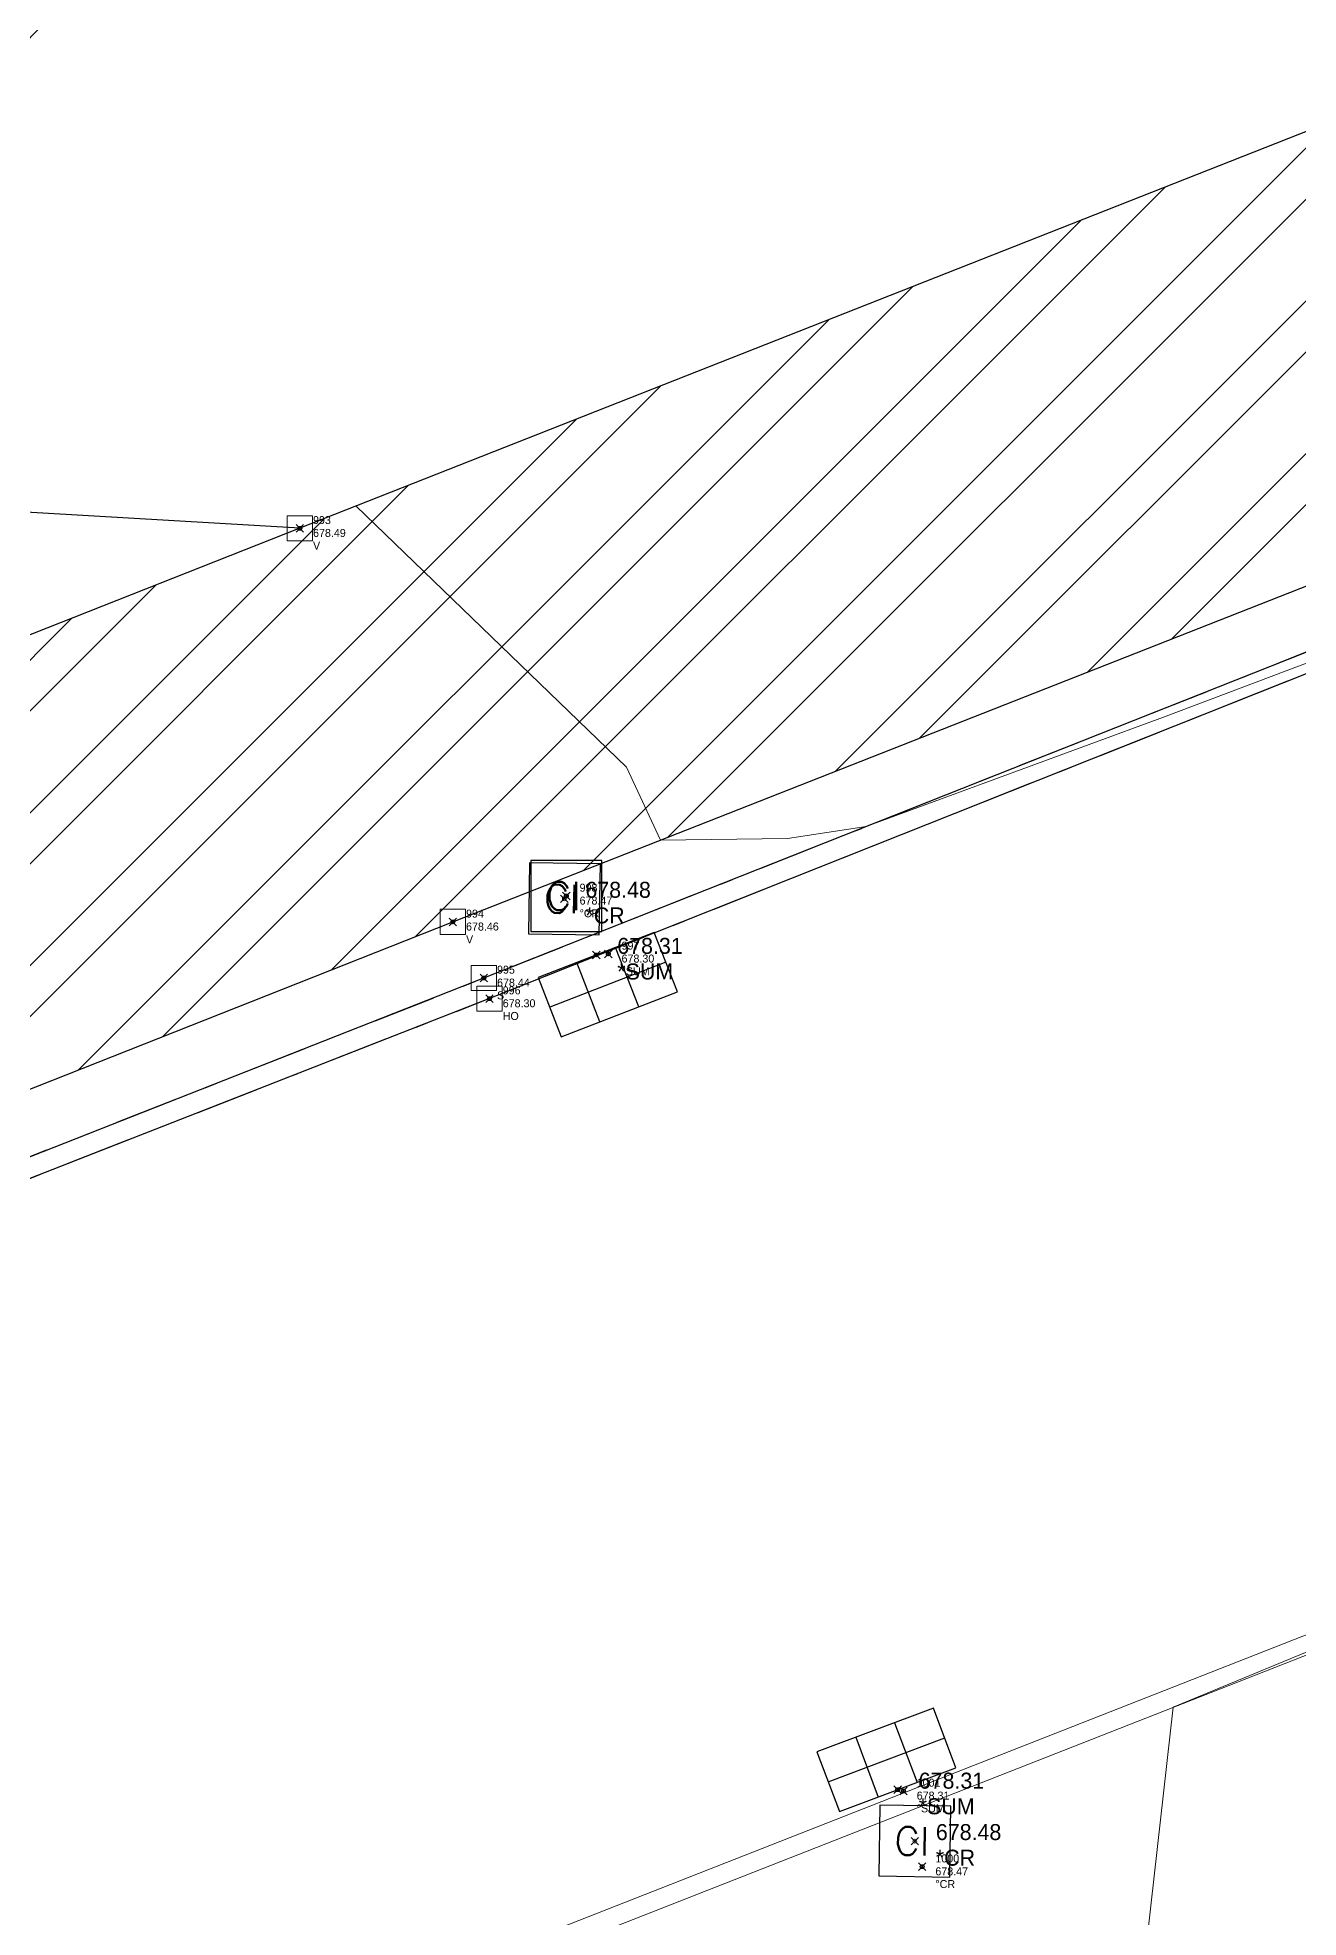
# Model space of a CAD drawing. Extents: x 350769 to 354978, y 6304672 to 6307963.
# Drawn here: x 352630.53 to 352640.53, y 6305463.31 to 6305478.23 of the extents above; entities that cross this region are included whole.
import ezdxf

# ---------------------------------------------------------------- set-up
doc = ezdxf.new("R2010")
doc.units = 0
doc.header["$PDMODE"] = 35
doc.header["$PDSIZE"] = 0.03
doc.linetypes.add('CONTINUOS', pattern=[0])
doc.linetypes.add('JPG_DASHDOT', pattern=[1, 0.5, -0.25, 0, -0.25])
doc.layers.get('0').update_dxf_attribs({"linetype": 'CONTINUOUS'})
doc.layers.add('0_ASD_TOPOGRAFIA_ELEMENTOS', color=7, linetype='CONTINUOS', lineweight=5, true_color=0xbdbdbd)
for name, color, linetype in [('1-PAVIMENTO', 161, 'CONTINUOUS'), ('1-PILETA', 131, 'CONTINUOUS'), ('1-SOLERA', 212, 'CONTINUOUS'), ('1-VEREDA', 251, 'CONTINUOUS'), ('2-ACHURADO JARDINERA', 252, 'CONTINUOUS'), ('2-ACHURADO VEREDA', 252, 'CONTINUOUS'), ('C-TINN', 5, 'CONTINUOUS'), ('C-TOPO - BORDE - 3', 7, 'CONTINUOUS'), ('C-TOPO-MINR', 8, 'CONTINUOUS'), ('TOP-URB-SOLERAS', 2, 'JPG_DASHDOT'), ('V-NODE - 2013', 4, 'CONTINUOUS'), ('V-NODE DIC 2005', 4, 'CONTINUOUS'), ('V-NODE-TEXT 2013', 2, 'CONTINUOUS'), ('V-NODE-TEXT DIC 2005', 2, 'CONTINUOUS'), ('Z-CR', 253, 'CONTINUOUS'), ('Z-SUM', 253, 'CONTINUOUS')]:
    doc.layers.add(name, color=color, linetype=linetype)
doc.styles.add('ROMANS', font='romans.shx', dxfattribs={"width": 0.65})

# ---------------------------------------------------------------- blocks, each defined once
blk = doc.blocks.new('CR')
at = {"layer": 'Z-CR', "color": 9, "true_color": 0xbdbdbd}
for p, q in [((-1.125, 1.125), (-1.125, -1.125)), ((1.125, 1.125), (-1.125, 1.125)), ((1.125, -1.125), (1.125, 1.125)), ((-1.125, -1.125), (1.125, -1.125))]:
    blk.add_line(p, q, dxfattribs=at)
at = {"layer": 'Z-CR', "color": 9, "true_color": 0xbdbdbd, "style": 'ROMANS'}
blk.add_text('CI', height=0.9, dxfattribs=at).set_placement((-0.651, -0.452))
blk = doc.blocks.new('SUM')
at = {"layer": 'Z-SUM', "color": 9, "true_color": 0xbdbdbd}
for p, q in [((-1.498, 1.535), (-1.498, 0)), ((1.498, 1.535), (-1.498, 1.535)), ((-0.499, 1.535), (-0.499, 0)), ((0.499, 1.535), (0.499, 0)), ((1.498, 0), (1.498, 1.535)), ((-1.498, 0.768), (1.498, 0.768)), ((-1.498, 0), (1.498, 0))]:
    blk.add_line(p, q, dxfattribs=at)
blk.add_point((0, 0), dxfattribs=at)
blk = doc.blocks.new('*U475', base_point=(352632.611, 6305474.335))
at = {"layer": 'V-NODE - 2013', "lineweight": -2}
blk.add_point((352632.611, 6305474.335), dxfattribs=at)
at = {"layer": 'V-NODE-TEXT 2013', "linetype": 'ByBlock', "char_height": 0.0635}
for s, insert, attachment_point in [('993', (352632.716, 6305474.368), 7), ('678.49', (352632.716, 6305474.33), 1), ('V', (352632.716, 6305474.229), 1)]:
    blk.add_mtext(s, dxfattribs=dict(at, insert=insert, attachment_point=attachment_point))
blk = doc.blocks.new('*U476', base_point=(352633.825, 6305471.211))
at = {"layer": 'V-NODE - 2013', "lineweight": -2}
blk.add_point((352633.825, 6305471.211), dxfattribs=at)
at = {"layer": 'V-NODE-TEXT 2013', "linetype": 'ByBlock', "char_height": 0.0635}
for s, insert, attachment_point in [('994', (352633.93, 6305471.244), 7), ('678.46', (352633.93, 6305471.206), 1), ('V', (352633.93, 6305471.105), 1)]:
    blk.add_mtext(s, dxfattribs=dict(at, insert=insert, attachment_point=attachment_point))
blk = doc.blocks.new('*U477', base_point=(352635.059, 6305470.957))
at = {"layer": 'V-NODE - 2013', "lineweight": -2}
blk.add_point((352635.059, 6305470.957), dxfattribs=at)
at = {"layer": 'V-NODE-TEXT 2013', "linetype": 'ByBlock', "char_height": 0.0635}
for s, insert, attachment_point in [('997', (352635.164, 6305470.99), 7), ('678.30', (352635.164, 6305470.952), 1), ('°SUM', (352635.164, 6305470.851), 1)]:
    blk.add_mtext(s, dxfattribs=dict(at, insert=insert, attachment_point=attachment_point))
blk = doc.blocks.new('*U478', base_point=(352637.401, 6305464.313))
at = {"layer": 'V-NODE - 2013', "lineweight": -2}
blk.add_point((352637.401, 6305464.313), dxfattribs=at)
at = {"layer": 'V-NODE-TEXT 2013', "linetype": 'ByBlock', "char_height": 0.0635}
for s, insert, attachment_point in [('1001', (352637.506, 6305464.346), 7), ('678.31', (352637.506, 6305464.308), 1), ('°SUM', (352637.506, 6305464.207), 1)]:
    blk.add_mtext(s, dxfattribs=dict(at, insert=insert, attachment_point=attachment_point))
blk = doc.blocks.new('*U521', base_point=(352634.071, 6305470.766))
at = {"layer": 'V-NODE - 2013', "lineweight": -2}
blk.add_point((352634.071, 6305470.766), dxfattribs=at)
at = {"layer": 'V-NODE-TEXT 2013', "linetype": 'ByBlock', "char_height": 0.0635}
for s, insert, attachment_point in [('995', (352634.176, 6305470.799), 7), ('678.44', (352634.176, 6305470.761), 1), ('S', (352634.176, 6305470.66), 1)]:
    blk.add_mtext(s, dxfattribs=dict(at, insert=insert, attachment_point=attachment_point))
blk = doc.blocks.new('*U554', base_point=(352634.116, 6305470.602))
at = {"layer": 'V-NODE - 2013', "lineweight": -2}
blk.add_point((352634.116, 6305470.602), dxfattribs=at)
at = {"layer": 'V-NODE-TEXT 2013', "linetype": 'ByBlock', "char_height": 0.0635}
for s, insert, attachment_point in [('996', (352634.221, 6305470.635), 7), ('678.30', (352634.221, 6305470.597), 1), ('HO', (352634.221, 6305470.496), 1)]:
    blk.add_mtext(s, dxfattribs=dict(at, insert=insert, attachment_point=attachment_point))
blk = doc.blocks.new('*U582', base_point=(352634.726, 6305471.417))
at = {"layer": 'V-NODE - 2013', "lineweight": -2}
blk.add_point((352634.726, 6305471.417), dxfattribs=at)
at = {"layer": 'V-NODE-TEXT 2013', "linetype": 'ByBlock', "char_height": 0.0635}
for s, insert, attachment_point in [('998', (352634.831, 6305471.45), 7), ('678.47', (352634.831, 6305471.412), 1), ('°CR', (352634.831, 6305471.311), 1)]:
    blk.add_mtext(s, dxfattribs=dict(at, insert=insert, attachment_point=attachment_point))
blk = doc.blocks.new('*U583', base_point=(352637.549, 6305463.712))
at = {"layer": 'V-NODE - 2013', "lineweight": -2}
blk.add_point((352637.549, 6305463.712), dxfattribs=at)
at = {"layer": 'V-NODE-TEXT 2013', "linetype": 'ByBlock', "char_height": 0.0635}
for s, insert, attachment_point in [('1000', (352637.654, 6305463.745), 7), ('678.47', (352637.654, 6305463.707), 1), ('°CR', (352637.654, 6305463.606), 1)]:
    blk.add_mtext(s, dxfattribs=dict(at, insert=insert, attachment_point=attachment_point))
blk = doc.blocks.new('*U1327')
at = {"color": 0, "linetype": 'ByBlock', "lineweight": -2, "transparency": 16777216}
blk.add_point((0, 0), dxfattribs=at)
blk = doc.blocks.new('*U1538', base_point=(352634.775, 6305471.328))
at = {"layer": 'V-NODE-TEXT DIC 2005', "linetype": 'ByBlock', "char_height": 0.127}
for s, insert, attachment_point in [('678.48', (352634.942, 6305471.399), 4), ('*CR', (352634.942, 6305471.26), 1)]:
    blk.add_mtext(s, dxfattribs=dict(at, insert=insert, attachment_point=attachment_point))
blk = doc.blocks.new('*U1539', base_point=(352634.775, 6305471.328))
at = {"layer": 'V-NODE-TEXT DIC 2005', "color": 2, "lineweight": -2}
blk.add_blockref('*U1538', (352634.775, 6305471.328), dxfattribs=at)
blk = doc.blocks.new('*U1520', base_point=(352637.556, 6305463.849))
at = {"layer": 'V-NODE-TEXT DIC 2005', "linetype": 'ByBlock', "char_height": 0.127}
for s, insert, attachment_point in [('678.48', (352637.723, 6305463.92), 4), ('*CR', (352637.723, 6305463.781), 1)]:
    blk.add_mtext(s, dxfattribs=dict(at, insert=insert, attachment_point=attachment_point))
blk = doc.blocks.new('*U1521', base_point=(352637.556, 6305463.849))
at = {"layer": 'V-NODE-TEXT DIC 2005', "color": 2, "lineweight": -2}
blk.add_blockref('*U1520', (352637.556, 6305463.849), dxfattribs=at)
blk = doc.blocks.new('*U1390', base_point=(352637.42, 6305464.257))
at = {"layer": 'V-NODE-TEXT DIC 2005', "linetype": 'ByBlock', "char_height": 0.127}
for s, insert, attachment_point in [('678.31', (352637.587, 6305464.328), 4), ('*SUM', (352637.587, 6305464.189), 1)]:
    blk.add_mtext(s, dxfattribs=dict(at, insert=insert, attachment_point=attachment_point))
blk = doc.blocks.new('*U1391', base_point=(352637.42, 6305464.257))
at = {"layer": 'V-NODE-TEXT DIC 2005', "color": 2, "lineweight": -2}
blk.add_blockref('*U1390', (352637.42, 6305464.257), dxfattribs=at)
blk = doc.blocks.new('*U1388', base_point=(352635.028, 6305470.883))
at = {"layer": 'V-NODE-TEXT DIC 2005', "linetype": 'ByBlock', "char_height": 0.127}
for s, insert, attachment_point in [('678.31', (352635.195, 6305470.954), 4), ('*SUM', (352635.195, 6305470.815), 1)]:
    blk.add_mtext(s, dxfattribs=dict(at, insert=insert, attachment_point=attachment_point))
blk = doc.blocks.new('*U1389', base_point=(352635.028, 6305470.883))
at = {"layer": 'V-NODE-TEXT DIC 2005', "color": 2, "lineweight": -2}
blk.add_blockref('*U1388', (352635.028, 6305470.883), dxfattribs=at)
blk = doc.blocks.new('*U4733', base_point=(352632.611, 6305474.335))
at = {"layer": 'V-NODE - 2013', "lineweight": -2}
blk.add_point((352632.611, 6305474.335), dxfattribs=at)
at = {"layer": 'V-NODE-TEXT 2013', "linetype": 'ByBlock', "char_height": 0.0635}
for s, insert, attachment_point in [('993', (352632.716, 6305474.368), 7), ('678.49', (352632.716, 6305474.33), 1), ('V', (352632.716, 6305474.229), 1)]:
    blk.add_mtext(s, dxfattribs=dict(at, insert=insert, attachment_point=attachment_point))
blk = doc.blocks.new('*U4734', base_point=(352633.825, 6305471.211))
at = {"layer": 'V-NODE - 2013', "lineweight": -2}
blk.add_point((352633.825, 6305471.211), dxfattribs=at)
at = {"layer": 'V-NODE-TEXT 2013', "linetype": 'ByBlock', "char_height": 0.0635}
for s, insert, attachment_point in [('994', (352633.93, 6305471.244), 7), ('678.46', (352633.93, 6305471.206), 1), ('V', (352633.93, 6305471.105), 1)]:
    blk.add_mtext(s, dxfattribs=dict(at, insert=insert, attachment_point=attachment_point))
blk = doc.blocks.new('*U4735', base_point=(352635.059, 6305470.957))
at = {"layer": 'V-NODE - 2013', "lineweight": -2}
blk.add_point((352635.059, 6305470.957), dxfattribs=at)
at = {"layer": 'V-NODE-TEXT 2013', "linetype": 'ByBlock', "char_height": 0.0635}
for s, insert, attachment_point in [('997', (352635.164, 6305470.99), 7), ('678.30', (352635.164, 6305470.952), 1), ('°SUM', (352635.164, 6305470.851), 1)]:
    blk.add_mtext(s, dxfattribs=dict(at, insert=insert, attachment_point=attachment_point))
blk = doc.blocks.new('*U4736', base_point=(352637.401, 6305464.313))
at = {"layer": 'V-NODE - 2013', "lineweight": -2}
blk.add_point((352637.401, 6305464.313), dxfattribs=at)
at = {"layer": 'V-NODE-TEXT 2013', "linetype": 'ByBlock', "char_height": 0.0635}
for s, insert, attachment_point in [('1001', (352637.506, 6305464.346), 7), ('678.31', (352637.506, 6305464.308), 1), ('°SUM', (352637.506, 6305464.207), 1)]:
    blk.add_mtext(s, dxfattribs=dict(at, insert=insert, attachment_point=attachment_point))
blk = doc.blocks.new('*U4779', base_point=(352634.071, 6305470.766))
at = {"layer": 'V-NODE - 2013', "lineweight": -2}
blk.add_point((352634.071, 6305470.766), dxfattribs=at)
at = {"layer": 'V-NODE-TEXT 2013', "linetype": 'ByBlock', "char_height": 0.0635}
for s, insert, attachment_point in [('995', (352634.176, 6305470.799), 7), ('678.44', (352634.176, 6305470.761), 1), ('S', (352634.176, 6305470.66), 1)]:
    blk.add_mtext(s, dxfattribs=dict(at, insert=insert, attachment_point=attachment_point))
blk = doc.blocks.new('*U4812', base_point=(352634.116, 6305470.602))
at = {"layer": 'V-NODE - 2013', "lineweight": -2}
blk.add_point((352634.116, 6305470.602), dxfattribs=at)
at = {"layer": 'V-NODE-TEXT 2013', "linetype": 'ByBlock', "char_height": 0.0635}
for s, insert, attachment_point in [('996', (352634.221, 6305470.635), 7), ('678.30', (352634.221, 6305470.597), 1), ('HO', (352634.221, 6305470.496), 1)]:
    blk.add_mtext(s, dxfattribs=dict(at, insert=insert, attachment_point=attachment_point))
blk = doc.blocks.new('*U4840', base_point=(352634.726, 6305471.417))
at = {"layer": 'V-NODE - 2013', "lineweight": -2}
blk.add_point((352634.726, 6305471.417), dxfattribs=at)
at = {"layer": 'V-NODE-TEXT 2013', "linetype": 'ByBlock', "char_height": 0.0635}
for s, insert, attachment_point in [('998', (352634.831, 6305471.45), 7), ('678.47', (352634.831, 6305471.412), 1), ('°CR', (352634.831, 6305471.311), 1)]:
    blk.add_mtext(s, dxfattribs=dict(at, insert=insert, attachment_point=attachment_point))
blk = doc.blocks.new('*U4841', base_point=(352637.549, 6305463.712))
at = {"layer": 'V-NODE - 2013', "lineweight": -2}
blk.add_point((352637.549, 6305463.712), dxfattribs=at)
at = {"layer": 'V-NODE-TEXT 2013', "linetype": 'ByBlock', "char_height": 0.0635}
for s, insert, attachment_point in [('1000', (352637.654, 6305463.745), 7), ('678.47', (352637.654, 6305463.707), 1), ('°CR', (352637.654, 6305463.606), 1)]:
    blk.add_mtext(s, dxfattribs=dict(at, insert=insert, attachment_point=attachment_point))
blk = doc.blocks.new('TOPOGRAFIA')
at = {"layer": '1-PAVIMENTO', "color": 9, "true_color": 0xbdbdbd, "flags": 128}
blk.add_lwpolyline([(390778.751, 6302530.032, -0.004368), (390768.267, 6302525.571, 0.017812), (390748.137, 6302516.18, -0.016795), (390731.276, 6302508.927), (390726.567, 6302507.074), (390714.466, 6302502.374), (390703.285, 6302497.911), (390690.552, 6302492.881), (390678.164, 6302488.008), (390664.311, 6302482.545), (390652.539, 6302477.903), (390642.641, 6302473.994), (390634.116, 6302470.602), (390625.019, 6302467.041), (390618.951, 6302464.69)], format="xyb", dxfattribs=at)
at = {"layer": '1-PAVIMENTO', "color": 9, "lineweight": 0, "true_color": 0xbdbdbd, "flags": 128}
blk.add_lwpolyline([(390592.357, 6302446.525), (390602.496, 6302450.542), (390611.704, 6302454.196), (390619.629, 6302457.311), (390627.28, 6302460.321), (390640.928, 6302465.683), (390656.674, 6302471.923, -0.768044), (390657.261, 6302471.131), (390650.269, 6302462.337, -0.108657), (390643.235, 6302456.621), (390631.521, 6302452.025), (390622.067, 6302448.316), (390609.866, 6302443.569), (390600.084, 6302439.685), (390582.401, 6302432.72)], format="xyb", dxfattribs=at)
at = {"layer": '1-PILETA', "color": 9, "lineweight": 0, "true_color": 0xbdbdbd, "flags": 128}
for points in [[(390627.598, 6302516.285), (390622.34, 6302512.96, 0.07311), (390615.669, 6302505.887, 0.11119), (390611.055, 6302492.27, 0.164914), (390613.693, 6302478.822, 0.294846), (390624.525, 6302474.835, 0.194434), (390631.856, 6302479.984, -0.12116), (390638.475, 6302485.755, -0.12116)], [(390627.64, 6302516.232), (390622.381, 6302512.903, 0.073066), (390615.728, 6302505.849, 0.111181), (390611.125, 6302492.262, 0.164873), (390613.752, 6302478.861, 0.294728), (390624.509, 6302474.903, 0.194457), (390631.798, 6302480.023, -0.121179), (390638.443, 6302485.817, -0.144433)]]:
    blk.add_lwpolyline(points, format="xyb", dxfattribs=at)
at = {"layer": '1-SOLERA', "color": 9, "true_color": 0xbdbdbd, "flags": 128}
blk.add_lwpolyline([(390618.854, 6302464.849), (390625.021, 6302467.203), (390634.071, 6302470.766), (390642.562, 6302474.132), (390652.485, 6302478.053), (390662.476, 6302481.993), (390676.698, 6302487.613), (390690.563, 6302493.092), (390703.274, 6302498.078), (390714.385, 6302502.511), (390726.509, 6302507.211), (390731.347, 6302509.152, 0.022188), (390748.051, 6302516.349, -0.013992), (390768.25, 6302525.771, -0.000879), (390778.682, 6302530.165, -0.008748)], format="xyb", dxfattribs=at)
at = {"layer": '1-SOLERA', "color": 9, "lineweight": 0, "true_color": 0xbdbdbd, "flags": 128}
blk.add_lwpolyline([(390592.396, 6302446.375), (390602.55, 6302450.4), (390611.744, 6302454.047), (390619.668, 6302457.156), (390627.339, 6302460.184), (390641.001, 6302465.55), (390656.864, 6302471.736, -0.766369), (390657.196, 6302471.285), (390650.134, 6302462.425, -0.106138), (390643.207, 6302456.797), (390631.437, 6302452.157), (390621.991, 6302448.486), (390609.825, 6302443.715), (390600.076, 6302439.845), (390582.373, 6302432.897)], format="xyb", dxfattribs=at)
at = {"layer": '1-VEREDA', "color": 9, "true_color": 0xbdbdbd, "flags": 128}
blk.add_lwpolyline([(390688.808, 6302496.674), (390675.378, 6302491.326), (390662.77, 6302486.309), (390650.76, 6302481.531), (390641.08, 6302477.675), (390632.611, 6302474.335), (390623.668, 6302470.801), (390617.537, 6302468.424), (390605.764, 6302463.41), (390608.355, 6302461.211), (390618.346, 6302465.146), (390624.871, 6302467.668), (390633.825, 6302471.211), (390642.415, 6302474.593), (390652.307, 6302478.512), (390664.168, 6302483.169), (390676.565, 6302488.051), (390690.331, 6302493.466)], dxfattribs=at)
at = {"layer": 'C-TINN', "color": 9, "linetype": 'Continuous', "lineweight": 0, "true_color": 0xbdbdbd}
for points, elevation in [([(390632.511, 6302474.235), (390632.511, 6302474.435), (390632.711, 6302474.435), (390632.711, 6302474.235), (390632.511, 6302474.235)], 678.491), ([(390633.725, 6302471.111), (390633.725, 6302471.311), (390633.925, 6302471.311), (390633.925, 6302471.111), (390633.725, 6302471.111)], 678.462), ([(390633.971, 6302470.666), (390633.971, 6302470.866), (390634.171, 6302470.866), (390634.171, 6302470.666), (390633.971, 6302470.666)], 678.435), ([(390634.016, 6302470.502), (390634.016, 6302470.702), (390634.216, 6302470.702), (390634.216, 6302470.502), (390634.016, 6302470.502)], 678.298)]:
    blk.add_lwpolyline(points, dxfattribs=dict(at, elevation=elevation))
for p in [(390632.611, 6302474.335, 678.491), (390633.825, 6302471.211, 678.462), (390634.071, 6302470.766, 678.435), (390634.116, 6302470.602, 678.298)]:
    blk.add_point(p, dxfattribs=at)
at = {"layer": 'C-TOPO - BORDE - 3', "color": 9, "true_color": 0xbdbdbd, "elevation": 679.37, "flags": 128}
blk.add_lwpolyline([(390688.808, 6302496.674), (390675.378, 6302491.326), (390662.77, 6302486.309), (390650.76, 6302481.531), (390641.08, 6302477.675), (390632.611, 6302474.335), (390624.452, 6302474.813), (390624.509, 6302474.903), (390618.398, 6302475.353), (390613.752, 6302478.861), (390611.347, 6302485.278), (390611.125, 6302492.262), (390612.612, 6302499.135), (390615.728, 6302505.849), (390620.024, 6302510.854), (390622.381, 6302512.903), (390627.64, 6302516.232), (390630.852, 6302517.681), (390636.674, 6302518.961)], dxfattribs=at)
at = {"layer": 'C-TOPO-MINR', "color": 9, "linetype": 'Continuous', "lineweight": 0, "true_color": 0xbdbdbd, "elevation": 678.5}
for points in [[(390643.226, 6302456.681), (390639.241, 6302455.233), (390638.729, 6302457.753), (390639.541, 6302464.977), (390640.987, 6302465.576)], [(390642.621, 6302474.029), (390639.464, 6302472.837), (390637.104, 6302471.968), (390636.481, 6302471.872), (390635.474, 6302471.86), (390635.203, 6302472.439), (390633.057, 6302474.511)]]:
    blk.add_lwpolyline(points, dxfattribs=at)
at = {"color": 9, "lineweight": 0, "true_color": 0xbdbdbd}
for name, p in [('*U4733', (390632.611, 6302474.335)), ('*U4840', (390634.726, 6302471.417)), ('*U4734', (390633.825, 6302471.211)), ('*U4735', (390635.059, 6302470.957)), ('*U4779', (390634.071, 6302470.766)), ('*U4812', (390634.116, 6302470.602)), ('*U4736', (390637.401, 6302464.313)), ('*U4841', (390637.549, 6302463.712))]:
    blk.add_blockref(name, p, dxfattribs=at)
at = {"layer": 'V-NODE DIC 2005', "color": 9, "lineweight": 0, "true_color": 0xbdbdbd, "rotation": 359.9963883938062}
for p in [(390634.71, 6302471.394), (390634.963, 6302470.949), (390637.355, 6302464.323), (390637.491, 6302463.915)]:
    blk.add_blockref('*U1327', p, dxfattribs=at)
at = {"layer": 'V-NODE-TEXT DIC 2005', "color": 9, "lineweight": 0, "true_color": 0xbdbdbd, "rotation": 359.9963883938062}
for name, p in [('*U1539', (390634.71, 6302471.394)), ('*U1389', (390634.963, 6302470.949)), ('*U1391', (390637.355, 6302464.323)), ('*U1521', (390637.491, 6302463.915))]:
    blk.add_blockref(name, p, dxfattribs=at)
at = {"layer": 'Z-CR', "color": 9, "lineweight": 0, "true_color": 0xbdbdbd, "xscale": 0.25, "yscale": 0.25, "zscale": 0.25, "rotation": 359.0901018221344}
for p in [(390634.71, 6302471.394), (390637.491, 6302463.915)]:
    blk.add_blockref('CR', p, dxfattribs=at)
at = {"layer": 'Z-CR', "color": 9, "lineweight": 0, "true_color": 0xbdbdbd, "xscale": 0.25, "yscale": 0.25, "zscale": 0.25}
blk.add_blockref('CR', (390634.726, 6302471.417), dxfattribs=at)
at = {"layer": 'Z-SUM', "color": 9, "lineweight": 0, "true_color": 0xbdbdbd}
for p, xscale, yscale, zscale, rotation in [((390634.963, 6302470.949), 0.3300000000000002, 0.3300000000000002, 0.3300000000000002, 201.2216359825507), ((390637.355, 6302464.323), 0.33, 0.33, 0.33, 20.62365214661473)]:
    blk.add_blockref('SUM', p, dxfattribs=dict(at, xscale=xscale, yscale=yscale, zscale=zscale, rotation=rotation))

msp = doc.modelspace()

# ---------------------------------------------------------------- hatches: boundary and pattern name
at = {"layer": '2-ACHURADO JARDINERA'}
h = msp.add_hatch(dxfattribs=at)
h.set_pattern_fill('CROSS', color=256, scale=0.25)
h.paths.add_polyline_path([(352807.58, 6305421.813), (352857.313, 6305432.478), (352902.068, 6305442.569), (352944.352, 6305451.754), (352994.7, 6305463.164), (353046.903, 6305475.514), (353092.39, 6305485.729), (353145.758, 6305497.876), (353144.258, 6305503.395), (353100.244, 6305493.41), (353059.279, 6305483.986), (353001.811, 6305470.928), (352950.675, 6305459.264), (352912.85, 6305450.546), (352850.724, 6305436.562), (352806.099, 6305426.903), (352769.806, 6305419.924), (352732.226, 6305412.88), (352692.279, 6305405.033), (352665.568, 6305399.969), (352618.739, 6305391.031, 0.354627), (352616.291, 6305386.209), (352665.262, 6305394.306), (352713.933, 6305403.621), (352757.54, 6305411.682)])
h = msp.add_hatch(dxfattribs=at)
h.set_pattern_fill('CROSS', color=256, scale=0.25)
edge = h.paths.add_edge_path()
edge.add_line((353143.074, 6305480.003), (353148.882, 6305481.723))
edge.add_line((353148.882, 6305481.723), (353146.47, 6305493.302))
edge.add_line((353146.47, 6305493.302), (353093.152, 6305481.277))
edge.add_line((353093.152, 6305481.277), (353048.229, 6305470.72))
edge.add_line((353048.229, 6305470.72), (352995.652, 6305458.757))
edge.add_line((352995.652, 6305458.757), (352945.972, 6305447.39))
edge.add_line((352945.972, 6305447.39), (352902.832, 6305437.649))
edge.add_line((352902.832, 6305437.649), (352858.107, 6305427.58))
edge.add_line((352858.107, 6305427.58), (352808.548, 6305416.922))
edge.add_line((352808.548, 6305416.922), (352758.228, 6305407.22))
edge.add_line((352758.228, 6305407.22), (352715.498, 6305399.08))
edge.add_line((352715.498, 6305399.08), (352666.18, 6305389.17))
edge.add_line((352666.18, 6305389.17), (352630.985, 6305382.073))
edge.add_arc((352633.263, 6305369.826), 12.457, 100.5388, 166.1407)
edge.add_arc((352624.225, 6305372.056), 3.148, 166.1407, 234.2062)
edge.add_arc((352627.06, 6305380.902), 12.321, 247.6974, 283.8785)
edge.add_line((352630.015, 6305368.941), (352668.694, 6305376.743))
edge.add_line((352668.694, 6305376.743), (352717.109, 6305386.55))
edge.add_line((352717.109, 6305386.55), (352759.295, 6305395.212))
edge.add_line((352759.295, 6305395.212), (352809.818, 6305405.374))
edge.add_line((352809.818, 6305405.374), (352905.734, 6305424.801))
edge.add_line((352905.734, 6305424.801), (352948.975, 6305433.696))
edge.add_line((352948.975, 6305433.696), (352998.108, 6305443.775))
edge.add_line((352998.108, 6305443.775), (353052.822, 6305454.779))
edge.add_line((353052.822, 6305454.779), (353064.913, 6305457.319))
edge.add_line((353064.913, 6305457.319), (353066.254, 6305457.586))
edge.add_line((353066.254, 6305457.586), (353114.574, 6305471.872))
edge.add_line((353114.574, 6305471.872), (353143.074, 6305480.003))
at = {"layer": '2-ACHURADO VEREDA'}
h = msp.add_hatch(dxfattribs=at)
h.set_pattern_fill('ANSI32', color=256, scale=0.09)
h.paths.add_polyline_path([(352778.513, 6305530.641), (352778.682, 6305530.165, 0.30076), (352781.877, 6305535.88), (352781.417, 6305539.545), (352780.967, 6305539.483), (352779.696, 6305548.344), (352778.207, 6305548.171), (352779.429, 6305539.404), (352778.4, 6305538.745), (352779.051, 6305534.166), (352777.12, 6305533.349), (352776.949, 6305533.635), (352767.175, 6305529.661), (352757.695, 6305525.376), (352748.002, 6305520.893), (352737.888, 6305516.144), (352730.032, 6305512.591), (352725.232, 6305511.131), (352711.741, 6305505.751), (352701.822, 6305501.812), (352688.808, 6305496.674), (352675.378, 6305491.326), (352662.77, 6305486.309), (352650.76, 6305481.531), (352641.08, 6305477.675), (352632.611, 6305474.335), (352623.668, 6305470.801), (352617.537, 6305468.424), (352605.764, 6305463.41), (352608.355, 6305461.211), (352618.346, 6305465.146), (352624.871, 6305467.668), (352633.825, 6305471.211), (352642.415, 6305474.593), (352652.307, 6305478.512), (352664.168, 6305483.169), (352676.565, 6305488.051), (352690.331, 6305493.466), (352703.095, 6305498.55), (352713.345, 6305502.582), (352726.41, 6305507.725), (352731.324, 6305509.731), (352740.236, 6305513.341), (352747.826, 6305516.788), (352758.93, 6305522.123), (352768.406, 6305526.356)])

# ---------------------------------------------------------------- linework, layer by layer
at = {"layer": '1-PILETA', "flags": 128}
for points in [[(352627.598, 6305516.285), (352622.34, 6305512.96, 0.07311), (352615.669, 6305505.887, 0.11119), (352611.055, 6305492.27, 0.164914), (352613.693, 6305478.822, 0.294846), (352624.525, 6305474.835, 0.194434), (352631.856, 6305479.984, -0.12116), (352638.475, 6305485.755, -0.12116)], [(352627.64, 6305516.232), (352622.381, 6305512.903, 0.073066), (352615.728, 6305505.849, 0.111181), (352611.125, 6305492.262, 0.164873), (352613.752, 6305478.861, 0.294728), (352624.509, 6305474.903, 0.194457), (352631.798, 6305480.023, -0.121179), (352638.443, 6305485.817, -0.144433)]]:
    msp.add_lwpolyline(points, format="xyb", dxfattribs=at)
at = {"layer": '1-VEREDA', "flags": 128}
msp.add_lwpolyline([(352688.808, 6305496.674), (352675.378, 6305491.326), (352662.77, 6305486.309), (352650.76, 6305481.531), (352641.08, 6305477.675), (352632.611, 6305474.335), (352623.668, 6305470.801), (352617.537, 6305468.424), (352605.764, 6305463.41), (352608.355, 6305461.211), (352618.346, 6305465.146), (352624.871, 6305467.668), (352633.825, 6305471.211), (352642.415, 6305474.593), (352652.307, 6305478.512), (352664.168, 6305483.169), (352676.565, 6305488.051), (352690.331, 6305493.466)], dxfattribs=at)
at = {"layer": 'C-TOPO - BORDE - 3', "elevation": 679.37, "flags": 128}
msp.add_lwpolyline([(352688.808, 6305496.674), (352675.378, 6305491.326), (352662.77, 6305486.309), (352650.76, 6305481.531), (352641.08, 6305477.675), (352632.611, 6305474.335), (352624.452, 6305474.813), (352624.509, 6305474.903), (352618.398, 6305475.353), (352613.752, 6305478.861), (352611.347, 6305485.278), (352611.125, 6305492.262), (352612.612, 6305499.135), (352615.728, 6305505.849), (352620.024, 6305510.854), (352622.381, 6305512.903), (352627.64, 6305516.232), (352630.852, 6305517.681), (352636.674, 6305518.961)], dxfattribs=at)
at = {"layer": 'TOP-URB-SOLERAS', "flags": 128}
for points in [[(352618.854, 6305464.849), (352625.021, 6305467.203), (352634.071, 6305470.766), (352642.562, 6305474.132), (352652.485, 6305478.053), (352662.476, 6305481.993), (352676.698, 6305487.613), (352690.563, 6305493.092), (352703.274, 6305498.078), (352714.385, 6305502.511), (352726.509, 6305507.211), (352731.347, 6305509.152, 0.022188), (352748.051, 6305516.349, -0.013992), (352768.25, 6305525.771, -0.000879), (352778.682, 6305530.165, -0.008748)], [(352778.751, 6305530.032, -0.004368), (352768.267, 6305525.571, 0.017812), (352748.137, 6305516.18, -0.016795), (352731.276, 6305508.927), (352726.567, 6305507.074), (352714.466, 6305502.374), (352703.285, 6305497.911), (352690.552, 6305492.881), (352678.164, 6305488.008), (352664.311, 6305482.545), (352652.539, 6305477.903), (352642.641, 6305473.994), (352634.116, 6305470.602), (352625.019, 6305467.041), (352618.951, 6305464.69)]]:
    msp.add_lwpolyline(points, format="xyb", dxfattribs=at)

# ---------------------------------------------------------------- block references
for name, p in [('*U475', (352632.611, 6305474.335)), ('*U582', (352634.726, 6305471.417)), ('*U476', (352633.825, 6305471.211)), ('*U477', (352635.059, 6305470.957)), ('*U521', (352634.071, 6305470.766)), ('*U554', (352634.116, 6305470.602)), ('*U478', (352637.401, 6305464.313)), ('*U583', (352637.549, 6305463.712))]:
    msp.add_blockref(name, p)
at = {"layer": 'Z-CR', "xscale": 0.25, "yscale": 0.25, "zscale": 0.25, "rotation": 359.0901018221344}
for p in [(352634.71, 6305471.394), (352637.491, 6305463.915)]:
    msp.add_blockref('CR', p, dxfattribs=at)
at = {"layer": 'Z-CR', "xscale": 0.25, "yscale": 0.25, "zscale": 0.25}
msp.add_blockref('CR', (352634.726, 6305471.417), dxfattribs=at)
at = {"layer": 'Z-SUM', "xscale": 0.33, "yscale": 0.33, "zscale": 0.33}
for p, rotation in [((352634.963, 6305470.949), 201.2216359825507), ((352637.355, 6305464.323), 20.62365214661473)]:
    msp.add_blockref('SUM', p, dxfattribs=dict(at, rotation=rotation))

# ---------------------------------------------------------------- next in the draw order: block references
at = {"layer": '0_ASD_TOPOGRAFIA_ELEMENTOS', "color": 30, "true_color": 0xf26507}
msp.add_blockref('TOPOGRAFIA', (-38000, 3000), dxfattribs=at)

doc.saveas('drawing.dxf')
